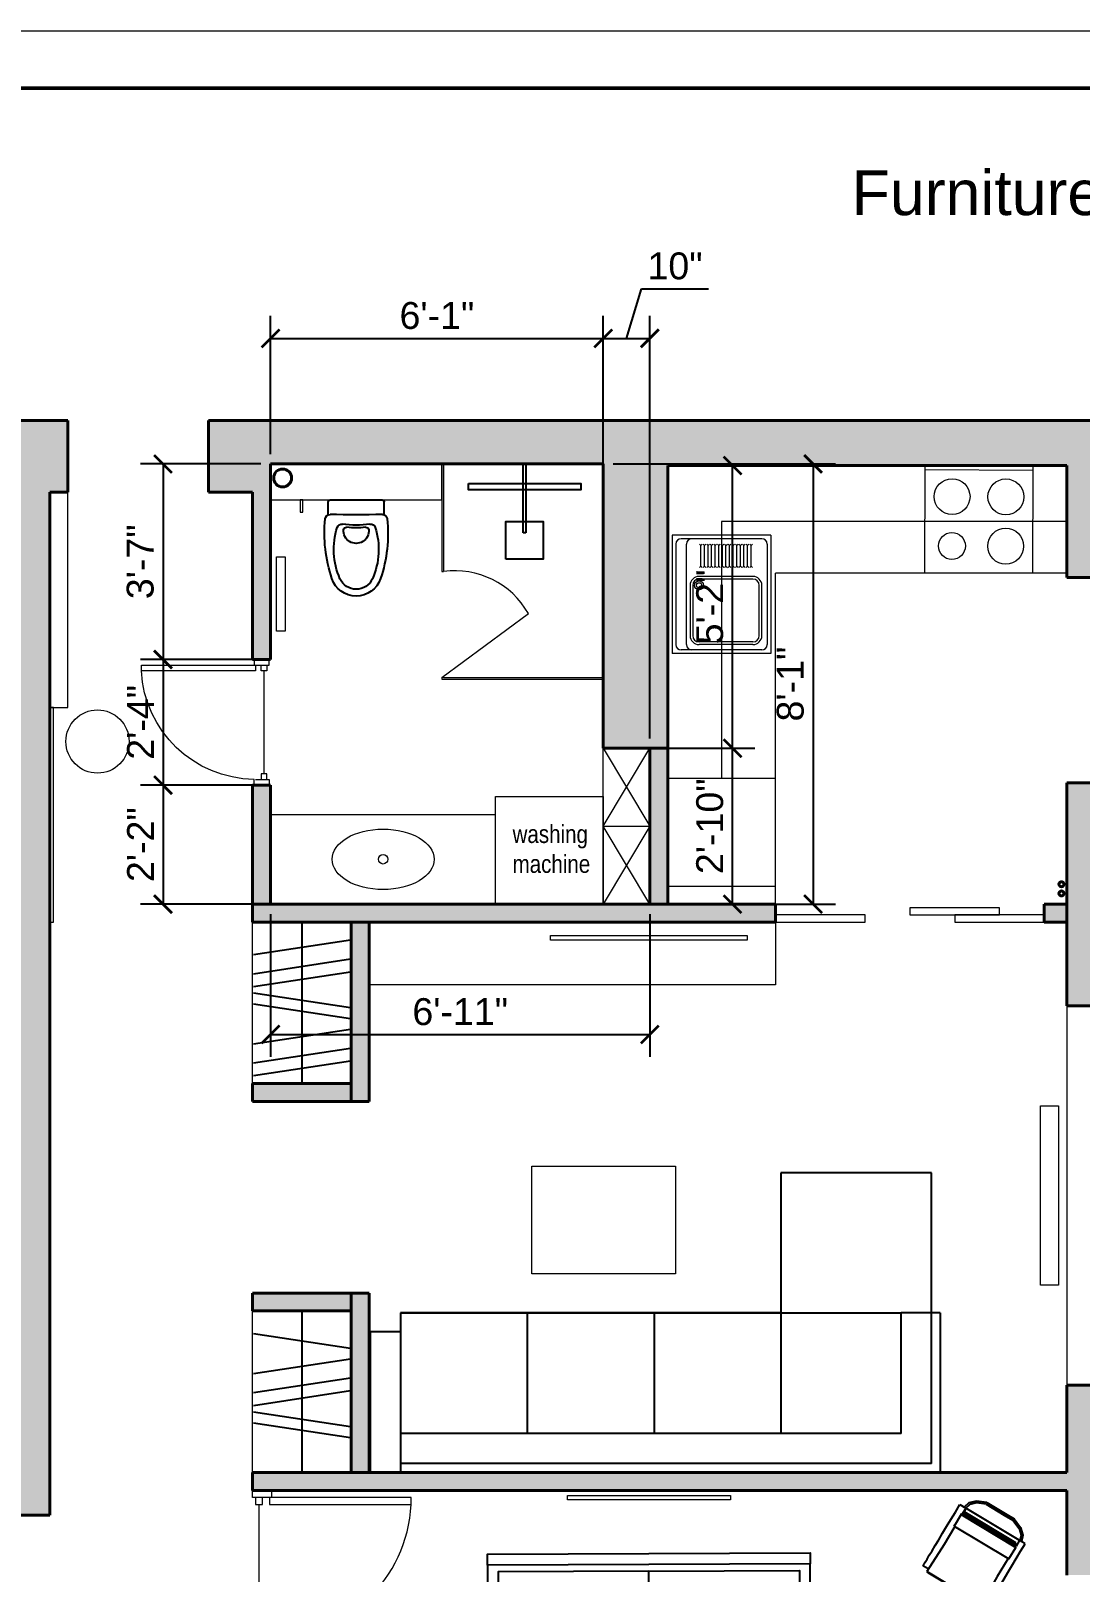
# Model space of a CAD drawing. Header units: millimetres. Extents: x -113694 to 67403, y -186630 to 63734.
# Drawn here: x -17599 to -11747, y -181784 to -173191 of the extents above; entities that cross this region are included whole.
import ezdxf

# ---------------------------------------------------------------- set-up
doc = ezdxf.new("R2010")
doc.units = ezdxf.units.MM
doc.header["$PDMODE"] = 3
doc.linetypes.add('ACAD_ISO03W100', pattern=[30, 12, -18])
for name, color, linetype, lineweight in [('0.5', 7, 'Continuous', 50), ('01 прерыпистая', 150, 'ACAD_ISO03W100', 20), ('DVERI', 11, 'Continuous', 13), ('LEST', 32, 'Continuous', 15), ('MEBLEA', 5, 'Continuous', 18), ('STEN', 7, 'Continuous', 40)]:
    doc.layers.add(name, color=color, linetype=linetype, lineweight=lineweight)
doc.layers.add('mebel', color=5, linetype='Continuous')
doc.layers.add('RAZMER', color=7, linetype='Continuous')
doc.styles.get("Standard").update_dxf_attribs({"font": 'arial.ttf'})
doc.dimstyles.new('Copy(2) of ISO-25', dxfattribs={"dimtxt": 150, "dimasz": 100, "dimexe": 125, "dimexo": 55, "dimgap": 50, "dimtad": 1, "dimdec": 0, "dimlfac": 0.03937, "dimlunit": 4, "dimtxsty": 'Standard', "dimblk": 'ARCHTICK', "dimcen": 200, "dimadec": 0, "dimazin": 0, "dimtfac": 1, "dimtdec": 0, "dimtmove": 1, "dimatfit": 3, "dimfxl": 1, "dimarcsym": 0})

# ---------------------------------------------------------------- blocks, each defined once
blk = doc.blocks.new('К')
at = {"layer": 'mebel'}
for p, q in [((2793.3, -707.9), (3093.3, -707.9)), ((2793.3, -1107.9), (2793.3, -707.9)), ((2793.3, -707.9), (3093.3, -707.9)), ((3093.3, -707.9), (3093.3, -1107.9)), ((3032.9, -1107.9), (1132.9, -1107.9)), ((1132.9, -1107.9), (1132.9, -2907.9)), ((3093.3, -1107.9), (2793.3, -1107.9)), ((3093.3, -1107.9), (2793.3, -1107.9)), ((3004.8, -1468.8), (2951.2, -1467.9)), ((2980.4, -1518.5), (3004.8, -1468.8)), ((2918.2, -1988.8), (2867.2, -1972.2)), ((2911.2, -1933.9), (2918.2, -1988.8)), ((2918.2, -2027.1), (2867.2, -2043.6)), ((2911.2, -2082), (2918.2, -2027.1)), ((3004.8, -2547.1), (2951.2, -2547.9)), ((2980.4, -2497.4), (3004.8, -2547.1)), ((2775.2, -2605.9), (2478, -2848.5)), ((2478, -2848.5), (2478, -2605.9)), ((2775.2, -2605.9), (2478, -2605.9)), ((1132.9, -2907.9), (3032.9, -2907.9)), ((2793.3, -2907.9), (3093.3, -2907.9)), ((2793.3, -3307.9), (2793.3, -2907.9)), ((2793.3, -2907.9), (3093.3, -2907.9)), ((3093.3, -2907.9), (3093.3, -3307.9)), ((3093.3, -3307.9), (2793.3, -3307.9))]:
    blk.add_line(p, q, dxfattribs=at)
for points in [[(1132.9, -2907.9), (1072.5, -2907.9), (1072.5, -1107.9), (1132.9, -1107.9)], [(3032.9, -2907.9), (3093.3, -2907.9), (3093.3, -1107.9), (3032.9, -1107.9)]]:
    blk.add_lwpolyline(points, close=True, dxfattribs=at)
for points in [[(2775.2, -1167.7), (2775.2, -2007.9), (1170.5, -2007.9), (1170.5, -1167.7), (2775.2, -1167.7)], [(2775.2, -2605.9), (2775.2, -2007.9), (1170.5, -2007.9), (1170.5, -2848.5), (2478, -2848.5)]]:
    blk.add_lwpolyline(points, dxfattribs=at)
for centre, start, end in [((2640.7, -2073.9), 62.87085, 78.61121), ((2307.8, -1624.2), 332.87085, 8.9344), ((2769.9, -1298.3), 270.44207, 278.21409), ((2769.9, -2717.5), 81.78591, 89.55793), ((2307.8, -2391.6), 351.0656, 27.12915), ((2640.7, -1942), 281.38879, 297.12915)]:
    blk.add_arc(centre, 680.9, start, end, dxfattribs=at)
blk = doc.blocks.new('*U298')
at = {"color": 132, "lineweight": 13}
for p, q in [((40.4, 53.3), (0, 53.3)), ((0, 53.3), (0, -53.3)), ((40.4, -43.6), (40.4, 53.3)), ((80.7, 16.9), (807, 16.9)), ((807, 37.1), (807, -3.2)), ((847.4, 37.1), (807, 37.1)), ((847.4, -3.2), (847.4, 37.1)), ((887.7, 53.3), (887.7, -53.3)), ((0, -53.3), (40.4, -53.3)), ((807, -3.2), (847.4, -3.2)), ((887.7, -53.3), (847.4, -53.3)), ((807, -850.6), (847.4, -850.6))]:
    blk.add_line(p, q, dxfattribs=at)
at = {"color": 132, "lineweight": 13, "extrusion": (0, 0, -1)}
for p, q in [((40.4, -3.2), (40.4, 37.1)), ((40.4, 37.1), (80.7, 37.1)), ((80.7, 37.1), (80.7, -3.2)), ((847.4, -53.3), (847.4, 53.3)), ((847.4, 53.3), (887.7, 53.3)), ((80.7, -3.2), (40.4, -3.2)), ((807, -43.6), (807, -850.6)), ((847.4, -43.6), (807, -43.6)), ((847.4, -850.6), (847.4, -43.6))]:
    blk.add_line(p, q, dxfattribs=at)
at = {"color": 132, "lineweight": 13}
blk.add_arc((849.3, -42.7), 809, 180.74978, 267.00362, dxfattribs=at)
blk = doc.blocks.new('m_62')
for p, q in [((-20.299363, 4.335547), (-24.12368, -12.513614)), ((-23.761814, 3.658938), (-21.992796, 4.925037)), ((-23.394215, 3.299642), (-21.807545, 4.445815)), ((-21.992796, 4.925037), (-20.127004, 5.137825)), ((-21.807545, 4.445815), (-20.244825, 4.618788)), ((-20.276588, 4.478812), (-20.308619, 4.337645)), ((-20.308619, 4.337645), (-20.286768, 4.332662)), ((-19.903665, 6.121826), (-20.276588, 4.478812)), ((-20.106518, 4.463124), (-18.4511, 4.086495)), ((-19.871604, 6.262994), (-19.903665, 6.121826)), ((-17.497611, 5.722857), (-19.871604, 6.262994)), ((-15.167945, 5.192828), (-17.497611, 5.722857)), ((-12.908619, 4.678774), (-15.167945, 5.192828)), ((-10.745632, 4.186654), (-12.908619, 4.678774)), ((-26.133573, -1.707077), (-25.478005, 1.160455)), ((-25.632298, -1.821136), (-25.007057, 0.954247)), ((-25.478005, 1.160455), (-23.761814, 3.658938)), ((-25.007057, 0.954247), (-23.394215, 3.299642)), ((-19.303566, 3.727436), (-22.972339, -12.436414)), ((-22.53794, -12.780619), (-18.763256, 3.849864)), ((-22.488576, -12.790489), (-18.709033, 3.861404)), ((-18.332082, 4.170895), (-22.277712, -13.212705)), ((-18.446558, 3.80168), (-22.226101, -12.850213)), ((-22.015237, -13.272428), (-18.069631, 4.111195)), ((-18.763256, 3.849864), (-19.303566, 3.727436)), ((-18.763256, 3.849864), (-18.714183, 3.838706)), ((-18.709033, 3.861404), (-18.446558, 3.80168)), ((-18.446558, 3.80168), (-18.417382, 3.795052)), ((-18.378001, -14.099979), (-14.432376, 3.283644)), ((-18.069631, 4.111195), (-18.332082, 4.170895)), ((-14.432376, 3.283644), (-18.069631, 4.111195)), ((-14.860838, 3.381109), (-14.804202, 3.368235)), ((-14.493459, 3.014588), (-8.815014, 1.722646)), ((-8.720141, 3.725815), (-10.745632, 4.186654)), ((-8.815014, 1.722646), (0, 0)), ((-6.869214, 3.304696), (-8.720141, 3.725815)), ((-5.212718, 2.927804), (-6.869214, 3.304696)), ((-5.212718, 2.927804), (-0.590282, 1.876116)), ((0, 0), (-3.94563, -17.383623)), ((-0.478708, 1.702285), (-0.822609, 0.187159)), ((-0.590282, 1.876116), (-0.478708, 1.702285)), ((0.022948, -0.005221), (0, 0)), ((-27.44075, -7.490015), (-26.133573, -1.707077)), ((-26.924434, -7.513949), (-25.632298, -1.821136)), ((-3.922683, -17.388844), (0.022948, -0.005221)), ((-0.059813, -0.38166), (-3.839355, -17.033577)), ((-3.816384, -17.038798), (-0.036841, -0.386882)), ((-0.036841, -0.386882), (-0.062352, -0.381064)), ((-0.062352, -0.381064), (-0.059813, -0.38166)), ((-0.059813, -0.38166), (-0.036841, -0.386882)), ((-27.44075, -7.490015), (-26.906567, -10.384226)), ((-26.926857, -7.500863), (-26.427173, -10.199451)), ((-26.906567, -10.384226), (-25.77998, -12.193441)), ((-26.427173, -10.199451), (-25.421047, -11.826253)), ((-25.77998, -12.193441), (-24.261331, -13.088727)), ((-25.421047, -11.826253), (-24.144363, -12.573433)), ((-24.571365, -14.454651), (-24.134349, -12.529325)), ((-24.134349, -12.529325), (-22.221386, -12.964559)), ((-24.12368, -12.513614), (-22.31909, -12.924194)), ((-22.31909, -12.924194), (-23.991429, -12.543702)), ((-23.991429, -12.543702), (-23.298096, -12.70144)), ((-22.972339, -12.436414), (-22.53794, -12.780619)), ((-22.53794, -12.780619), (-22.197365, -12.858128)), ((-22.488576, -12.790489), (-22.226101, -12.850213)), ((-22.197365, -12.856865), (-22.488576, -12.790489)), ((-22.226101, -12.850213), (-22.197365, -12.856865)), ((-22.197365, -14.994788), (-24.571365, -14.454651)), ((-22.277712, -13.212705), (-18.378001, -14.099979)), ((-19.8677, -15.524816), (-22.197365, -14.994788)), ((-17.60835, -16.038871), (-19.8677, -15.524816)), ((-18.378001, -14.099979), (-18.788427, -14.006591)), ((-18.321681, -13.851809), (-12.642336, -15.143967)), ((-15.445387, -16.530991), (-17.60835, -16.038871)), ((-13.419896, -16.99183), (-15.445387, -16.530991)), ((-11.568945, -17.412949), (-13.419896, -16.99183)), ((-12.642336, -15.143967), (-3.922683, -17.388844)), ((-3.841918, -17.032981), (-3.816384, -17.038798)), ((-9.912449, -17.789841), (-11.568945, -17.412949)), ((-8.470291, -18.117976), (-9.912449, -17.789841)), ((-7.270682, -18.390894), (-8.470291, -18.117976)), ((-6.334716, -18.603849), (-7.270682, -18.390894)), ((-5.671483, -18.754721), (-6.334716, -18.603849)), ((-5.290013, -18.841529), (-5.671483, -18.754721)), ((-5.114382, -18.733025), (-5.290013, -18.841529)), ((-4.765749, -17.197013), (-5.114382, -18.733025))]:
    blk.add_line(p, q)
blk = doc.blocks.new('WC_PLAN')
for p, q in [((0, 144.6), (0, -144.6)), ((83.3, 156.2), (11.7, 156.2)), ((83.3, -156.2), (11.7, -156.2))]:
    blk.add_line(p, q)
for centre, radius, start, end in [((108.2, 146.5), 26.7, 95.72756, 181.45303), ((185.1, -620.5), 797.6, 71.42741, 95.72756), ((11.7, 144.6), 11.7, 90, 180), ((-5667.7, 0), 5751, 358.54697, 1.45303), ((162.2, 80.6), 26.7, 107.68995, 188.45758), ((276.3, -277.1), 402.2, 66.06197, 107.68995), ((393.6, 0), 143, 288.57259, 71.42741), ((399.3, 0), 99, 293.93803, 66.06197), ((-379.8, 0), 521.2, 351.54242, 8.45758), ((168.4, 54.6), 15.6, 94.2036, 187.25196), ((-260.7, 0), 417, 352.74804, 7.25196), ((172.4, 0), 70.4, 265.7964, 94.2036), ((162.2, -80.6), 26.7, 171.54242, 252.31005), ((168.4, -54.6), 15.6, 172.74804, 265.7964), ((11.7, -144.6), 11.7, 180, 270), ((108.2, -146.5), 26.7, 178.54697, 264.27244), ((185.1, 620.5), 797.6, 264.27244, 288.57259), ((276.3, 277.1), 402.2, 252.31005, 293.93803)]:
    blk.add_arc(centre, radius, start, end)
blk = doc.blocks.new('COOKER')
at = {"linetype": 'Continuous'}
h = blk.add_hatch(dxfattribs=at)
h.set_pattern_fill('EMPTY_FILL', color=0, scale=1000000000.0, style=0)
h.set_pattern_definition([(0, (1000000000, 1000000000), (0, 1000000000), [0.01, -1000000000])])
h.paths.add_polyline_path([(-300, 0), (-300, -600), (300, -600), (300, 0)], flags=0)
at = {"layer": 'MEBLEA', "color": 0, "linetype": 'ByBlock'}
for p, q in [((-300, 0), (300, 0)), ((-300, -600), (-300, 0)), ((300, 0), (300, -600)), ((-300, -25), (300, -25)), ((300, -600), (-300, -600))]:
    blk.add_line(p, q, dxfattribs=at)
for centre, radius in [((-150, -175), 100), ((150, -175), 100), ((-150, -450), 75), ((150, -450), 100)]:
    blk.add_circle(centre, radius, dxfattribs=at)
blk = doc.blocks.new('*U301')
at = {"color": 132, "lineweight": 13}
for p, q in [((32.5, 43), (0, 43)), ((0, 43), (0, -43)), ((32.5, -35.1), (32.5, 43)), ((65.1, 13.7), (650.8, 13.7)), ((650.8, 29.9), (650.8, -2.6)), ((683.4, 29.9), (650.8, 29.9)), ((683.4, -2.6), (683.4, 29.9)), ((715.9, 43), (715.9, -43)), ((0, -43), (32.5, -43)), ((650.8, -2.6), (683.4, -2.6)), ((715.9, -43), (683.4, -43)), ((650.8, -686), (683.4, -686))]:
    blk.add_line(p, q, dxfattribs=at)
at = {"color": 132, "lineweight": 13, "extrusion": (0, 0, -1)}
for p, q in [((32.5, -2.6), (32.5, 29.9)), ((32.5, 29.9), (65.1, 29.9)), ((65.1, 29.9), (65.1, -2.6)), ((683.4, -43), (683.4, 43)), ((683.4, 43), (715.9, 43)), ((65.1, -2.6), (32.5, -2.6)), ((650.8, -35.1), (650.8, -686)), ((683.4, -35.1), (650.8, -35.1)), ((683.4, -686), (683.4, -35.1))]:
    blk.add_line(p, q, dxfattribs=at)
at = {"color": 132, "lineweight": 13}
blk.add_arc((684.9, -34.4), 652.4, 180.74978, 267.00362, dxfattribs=at)
blk = doc.blocks.new('_ArchTick')
at = {"color": 0, "linetype": 'ByBlock', "const_width": 0.15}
blk.add_lwpolyline([(-0.5, -0.5), (0.5, 0.5)], dxfattribs=at)
blk = doc.blocks.new('*D336')
at = {"layer": 'Defpoints', "color": 0, "ltscale": 3, "transparency": 16777216}
for p in [(-14406.5, -174905.7), (-16261.5, -175605.8), (-14406.5, -175605.8)]:
    blk.add_point(p, dxfattribs=at)
at = {"layer": 'RAZMER', "color": 0, "lineweight": -2, "ltscale": 3, "transparency": 16777216}
for p, q in [((-16261.5, -175550.8), (-16261.5, -174780.7)), ((-14406.5, -175550.8), (-14406.5, -174780.7)), ((-16261.5, -174905.7), (-14406.5, -174905.7))]:
    blk.add_line(p, q, dxfattribs=at)
at = {"layer": 'RAZMER', "color": 0, "lineweight": -2, "ltscale": 3, "transparency": 16777216, "xscale": 100, "yscale": 100, "zscale": 100, "rotation": 180}
blk.add_blockref('_ArchTick', (-16261.5, -174905.7), dxfattribs=at)
at = {"layer": 'RAZMER', "color": 0, "lineweight": -2, "ltscale": 3, "transparency": 16777216, "xscale": 100, "yscale": 100, "zscale": 100}
blk.add_blockref('_ArchTick', (-14406.5, -174905.7), dxfattribs=at)
at = {"layer": 'RAZMER', "color": 0, "ltscale": 3, "transparency": 16777216, "insert": (-15334, -174779.1), "char_height": 150, "attachment_point": 5}
blk.add_mtext('6\'-1"', dxfattribs=at)
blk = doc.blocks.new('*D337')
at = {"layer": 'Defpoints', "color": 0, "ltscale": 3, "transparency": 16777216}
for p in [(-16261.5, -175605.8), (-16861.5, -176696.1), (-16261.5, -176696.1)]:
    blk.add_point(p, dxfattribs=at)
at = {"layer": 'RAZMER', "color": 0, "lineweight": -2, "ltscale": 3, "transparency": 16777216}
for p, q in [((-16316.5, -175605.8), (-16986.5, -175605.8)), ((-16861.5, -175605.8), (-16861.5, -176696.1)), ((-16316.5, -176696.1), (-16986.5, -176696.1))]:
    blk.add_line(p, q, dxfattribs=at)
at = {"layer": 'RAZMER', "color": 0, "lineweight": -2, "ltscale": 3, "transparency": 16777216, "xscale": 100, "yscale": 100, "zscale": 100}
for p, rotation in [((-16861.5, -175605.8), 90), ((-16861.5, -176696.1), 270)]:
    blk.add_blockref('_ArchTick', p, dxfattribs=dict(at, rotation=rotation))
at = {"layer": 'RAZMER', "color": 0, "ltscale": 3, "transparency": 16777216, "insert": (-16988.1, -176151), "char_height": 150, "attachment_point": 5, "rotation": 90}
blk.add_mtext('3\'-7"', dxfattribs=at)
blk = doc.blocks.new('*D338')
at = {"layer": 'Defpoints', "color": 0, "ltscale": 3, "transparency": 16777216}
for p in [(-16261.5, -176696.1), (-16861.5, -177396.1), (-16261.5, -177396.1)]:
    blk.add_point(p, dxfattribs=at)
at = {"layer": 'RAZMER', "color": 0, "lineweight": -2, "ltscale": 3, "transparency": 16777216}
for p, q in [((-16316.5, -176696.1), (-16986.5, -176696.1)), ((-16861.5, -176696.1), (-16861.5, -177396.1)), ((-16316.5, -177396.1), (-16986.5, -177396.1))]:
    blk.add_line(p, q, dxfattribs=at)
at = {"layer": 'RAZMER', "color": 0, "lineweight": -2, "ltscale": 3, "transparency": 16777216, "xscale": 100, "yscale": 100, "zscale": 100}
for p, rotation in [((-16861.5, -176696.1), 90), ((-16861.5, -177396.1), 270)]:
    blk.add_blockref('_ArchTick', p, dxfattribs=dict(at, rotation=rotation))
at = {"layer": 'RAZMER', "color": 0, "ltscale": 3, "transparency": 16777216, "insert": (-16986.8, -177046.1), "char_height": 150, "attachment_point": 5, "rotation": 90}
blk.add_mtext('2\'-4"', dxfattribs=at)
blk = doc.blocks.new('*D339')
at = {"layer": 'Defpoints', "color": 0, "ltscale": 3, "transparency": 16777216}
for p in [(-16261.5, -177396.1), (-16861.5, -178059.8), (-16261.5, -178059.8)]:
    blk.add_point(p, dxfattribs=at)
at = {"layer": 'RAZMER', "color": 0, "lineweight": -2, "ltscale": 3, "transparency": 16777216}
for p, q in [((-16316.5, -177396.1), (-16986.5, -177396.1)), ((-16861.5, -177396.1), (-16861.5, -178059.8)), ((-16316.5, -178059.8), (-16986.5, -178059.8))]:
    blk.add_line(p, q, dxfattribs=at)
at = {"layer": 'RAZMER', "color": 0, "lineweight": -2, "ltscale": 3, "transparency": 16777216, "xscale": 100, "yscale": 100, "zscale": 100}
for p, rotation in [((-16861.5, -177396.1), 90), ((-16861.5, -178059.8), 270)]:
    blk.add_blockref('_ArchTick', p, dxfattribs=dict(at, rotation=rotation))
at = {"layer": 'RAZMER', "color": 0, "ltscale": 3, "transparency": 16777216, "insert": (-16986.8, -177728), "char_height": 150, "attachment_point": 5, "rotation": 90}
blk.add_mtext('2\'-2"', dxfattribs=at)
blk = doc.blocks.new('*D340')
at = {"layer": 'Defpoints', "color": 0, "ltscale": 3, "transparency": 16777216}
for p in [(-16261.5, -178059.8), (-14146.5, -178059.8), (-14146.5, -178786.4)]:
    blk.add_point(p, dxfattribs=at)
at = {"layer": 'RAZMER', "color": 0, "lineweight": -2, "ltscale": 3, "transparency": 16777216}
for p, q in [((-16261.5, -178114.8), (-16261.5, -178911.4)), ((-14146.5, -178114.8), (-14146.5, -178911.4)), ((-16261.5, -178786.4), (-14146.5, -178786.4))]:
    blk.add_line(p, q, dxfattribs=at)
at = {"layer": 'RAZMER', "color": 0, "lineweight": -2, "ltscale": 3, "transparency": 16777216, "xscale": 100, "yscale": 100, "zscale": 100, "rotation": 180}
blk.add_blockref('_ArchTick', (-16261.5, -178786.4), dxfattribs=at)
at = {"layer": 'RAZMER', "color": 0, "lineweight": -2, "ltscale": 3, "transparency": 16777216, "xscale": 100, "yscale": 100, "zscale": 100}
blk.add_blockref('_ArchTick', (-14146.5, -178786.4), dxfattribs=at)
at = {"layer": 'RAZMER', "color": 0, "ltscale": 3, "transparency": 16777216, "insert": (-15204, -178659.9), "char_height": 150, "attachment_point": 5}
blk.add_mtext('6\'-11"', dxfattribs=at)
blk = doc.blocks.new('*D341')
at = {"layer": 'Defpoints', "color": 0, "ltscale": 3, "transparency": 16777216}
for p in [(-14146.5, -177190.8), (-13685.3, -177190.8), (-14146.5, -178059.8)]:
    blk.add_point(p, dxfattribs=at)
at = {"layer": 'RAZMER', "color": 0, "lineweight": -2, "ltscale": 3, "transparency": 16777216}
for p, q in [((-14091.5, -177190.8), (-13560.3, -177190.8)), ((-13685.3, -178059.8), (-13685.3, -177190.8)), ((-14091.5, -178059.8), (-13560.3, -178059.8))]:
    blk.add_line(p, q, dxfattribs=at)
at = {"layer": 'RAZMER', "color": 0, "lineweight": -2, "ltscale": 3, "transparency": 16777216, "xscale": 100, "yscale": 100, "zscale": 100}
for p, rotation in [((-13685.3, -177190.8), 90), ((-13685.3, -178059.8), 270)]:
    blk.add_blockref('_ArchTick', p, dxfattribs=dict(at, rotation=rotation))
at = {"layer": 'RAZMER', "color": 0, "ltscale": 3, "transparency": 16777216, "insert": (-13811.9, -177625.3), "char_height": 150, "attachment_point": 5, "rotation": 90}
blk.add_mtext('2\'-10"', dxfattribs=at)
blk = doc.blocks.new('*D342')
at = {"layer": 'Defpoints', "color": 0, "ltscale": 3, "transparency": 16777216}
for p in [(-14046.5, -175614.8), (-13685.3, -175614.8), (-14046.5, -177190.8)]:
    blk.add_point(p, dxfattribs=at)
at = {"layer": 'RAZMER', "color": 0, "lineweight": -2, "ltscale": 3, "transparency": 16777216}
for p, q in [((-13991.5, -175614.8), (-13560.3, -175614.8)), ((-13685.3, -177190.8), (-13685.3, -175614.8)), ((-13991.5, -177190.8), (-13560.3, -177190.8))]:
    blk.add_line(p, q, dxfattribs=at)
at = {"layer": 'RAZMER', "color": 0, "lineweight": -2, "ltscale": 3, "transparency": 16777216, "xscale": 100, "yscale": 100, "zscale": 100}
for p, rotation in [((-13685.3, -175614.8), 90), ((-13685.3, -177190.8), 270)]:
    blk.add_blockref('_ArchTick', p, dxfattribs=dict(at, rotation=rotation))
at = {"layer": 'RAZMER', "color": 0, "ltscale": 3, "transparency": 16777216, "insert": (-13811.9, -176402.8), "char_height": 150, "attachment_point": 5, "rotation": 90}
blk.add_mtext('5\'-2"', dxfattribs=at)
blk = doc.blocks.new('*D343')
at = {"layer": 'Defpoints', "color": 0, "ltscale": 3, "transparency": 16777216}
for p in [(-14146.5, -174905.7), (-14406.5, -177190.8), (-14146.5, -177190.8)]:
    blk.add_point(p, dxfattribs=at)
at = {"layer": 'RAZMER', "color": 0, "lineweight": -2, "ltscale": 3, "transparency": 16777216}
for p, q in [((-14276.5, -174905.7), (-14193.6, -174629.1)), ((-14193.6, -174629.1), (-13818.7, -174629.1)), ((-14406.5, -177135.8), (-14406.5, -174780.7)), ((-14146.5, -177135.8), (-14146.5, -174780.7)), ((-14406.5, -174905.7), (-14146.5, -174905.7))]:
    blk.add_line(p, q, dxfattribs=at)
at = {"layer": 'RAZMER', "color": 0, "lineweight": -2, "ltscale": 3, "transparency": 16777216, "xscale": 100, "yscale": 100, "zscale": 100, "rotation": 180}
blk.add_blockref('_ArchTick', (-14406.5, -174905.7), dxfattribs=at)
at = {"layer": 'RAZMER', "color": 0, "lineweight": -2, "ltscale": 3, "transparency": 16777216, "xscale": 100, "yscale": 100, "zscale": 100}
blk.add_blockref('_ArchTick', (-14146.5, -174905.7), dxfattribs=at)
at = {"layer": 'RAZMER', "color": 0, "ltscale": 3, "transparency": 16777216, "insert": (-14006.1, -174502.5), "char_height": 150, "attachment_point": 5}
blk.add_mtext('10"', dxfattribs=at)
blk = doc.blocks.new('*D344')
at = {"layer": 'Defpoints', "color": 0, "ltscale": 3, "transparency": 16777216}
for p in [(-14406.5, -175605.8), (-14406.5, -178059.8), (-13236.2, -178059.8)]:
    blk.add_point(p, dxfattribs=at)
at = {"layer": 'RAZMER', "color": 0, "lineweight": -2, "ltscale": 3, "transparency": 16777216}
for p, q in [((-14351.5, -175605.8), (-13111.2, -175605.8)), ((-13236.2, -175605.8), (-13236.2, -178059.8)), ((-14351.5, -178059.8), (-13111.2, -178059.8))]:
    blk.add_line(p, q, dxfattribs=at)
at = {"layer": 'RAZMER', "color": 0, "lineweight": -2, "ltscale": 3, "transparency": 16777216, "xscale": 100, "yscale": 100, "zscale": 100}
for p, rotation in [((-13236.2, -175605.8), 90), ((-13236.2, -178059.8), 270)]:
    blk.add_blockref('_ArchTick', p, dxfattribs=dict(at, rotation=rotation))
at = {"layer": 'RAZMER', "color": 0, "ltscale": 3, "transparency": 16777216, "insert": (-13362.8, -176832.8), "char_height": 150, "attachment_point": 5, "rotation": 90}
blk.add_mtext('8\'-1"', dxfattribs=at)

msp = doc.modelspace()

# ---------------------------------------------------------------- hatches: boundary and pattern name
at = {"layer": 'MEBLEA'}
h = msp.add_hatch(color=256, dxfattribs=at)
h.set_gradient(color1=(147, 149, 152), color2=(147, 149, 152), tint=1)
h.paths.add_polyline_path([(-11521.5, -183118.8), (-11821.5, -183118.8), (-11821.5, -183700.8), (-14143, -183700.8), (-15043, -183704.7), (-15444, -183706.4), (-15444, -183706), (-15456.6, -183700.8), (-16464.5, -183700.8), (-16892.5, -183700.8), (-17492.5, -183700.8), (-17492.5, -182195.8), (-17792.5, -182195.8), (-17792.5, -183695.8), (-18277.5, -183695.8), (-23273.5, -183695.8), (-23273.5, -183322.5), (-23273.5, -183240.8), (-23573.5, -183240.8), (-23573.5, -183995.8), (-11521.5, -183995.8)])
h.paths.add_polyline_path([(-17492.5, -175762.8), (-17392.5, -175762.8), (-17392.5, -175362.8), (-17792.5, -175362.8), (-17792.5, -181165.8), (-20965.5, -181165.8), (-20965.5, -181465.8), (-19284.1, -181465.8), (-17492.5, -181465.8)])
h.paths.add_polyline_path([(-20965.5, -181165.8), (-23573.5, -181165.8), (-23573.5, -181920.8), (-23273.5, -181920.8), (-23273.5, -181465.8), (-20965.5, -181465.8)])
h.paths.add_polyline_path([(-11521.5, -175362.8), (-16607.5, -175362.8), (-16607.5, -175762.8), (-16361.5, -175762.8), (-16361.5, -176696.1), (-16261.5, -176696.1), (-16261.5, -175605.8), (-14406.5, -175605.8), (-14406.5, -177190.8), (-14046.5, -177190.8), (-14046.5, -175614.8), (-12610.2, -175614.8), (-12610.2, -175612.3), (-12011.4, -175614.8), (-11821.5, -175614.8), (-11821.5, -176238.8), (-11521.5, -176238.8)])
h.paths.add_polyline_path([(-16261.5, -177609.8), (-16261.5, -177396.1), (-16345.5, -177396.1), (-16361.5, -177396.1), (-16361.5, -178059.8), (-16261.5, -178059.8)])
h.paths.add_polyline_path([(-13446.5, -178059.8), (-16361.5, -178059.8), (-16361.5, -178159.8), (-15811.5, -178159.8), (-13446.5, -178159.8), (-13446.5, -178119.8)])
h.paths.add_polyline_path([(-15711.5, -178159.8), (-15811.5, -178159.8), (-15811.5, -179059.8), (-15811.5, -179159.8), (-15711.5, -179159.8)])
h.paths.add_polyline_path([(-14046.5, -177190.8), (-14146.5, -177190.8), (-14146.5, -178059.8), (-14046.5, -178059.8)])
h.paths.add_polyline_path([(-15811.5, -179059.8), (-16361.5, -179059.8), (-16361.5, -179159.8), (-15811.5, -179159.8)])
h.paths.add_polyline_path([(-15811.5, -180227.8), (-16361.5, -180227.8), (-16361.5, -180327.8), (-15811.5, -180327.8)])
h.paths.add_polyline_path([(-15711.5, -180227.8), (-15811.5, -180227.8), (-15811.5, -180327.8), (-15811.5, -181227.8), (-15711.5, -181227.8)])
h.paths.add_polyline_path([(-11521.5, -180740.8), (-11821.5, -180740.8), (-11821.5, -181227.8), (-16361.5, -181227.8), (-16361.5, -181327.8), (-11821.5, -181327.8), (-11821.5, -181799.8), (-11521.5, -181799.8)])
h.paths.add_polyline_path([(-11821.5, -178059.8), (-11946.5, -178059.8), (-11946.5, -178159.8), (-11821.5, -178159.8)])
h.paths.add_polyline_path([(-11521.5, -177383.8), (-11821.5, -177383.8), (-11821.5, -178159.8), (-11821.5, -178626.8), (-11521.5, -178626.8)])
h.paths.add_polyline_path([(-10338.5, -178294.8), (-11521.5, -178294.8), (-11521.5, -178526.8), (-10338.5, -178526.8)])
h.paths.add_polyline_path([(-8607.5, -175649.8), (-11521.5, -175649.8), (-11521.5, -175849.8), (-8807.5, -175849.8), (-8807.5, -176319.8), (-8607.5, -176319.8)])
h.paths.add_polyline_path([(-8607.5, -178026.8), (-8807.5, -178026.8), (-8807.5, -178294.8), (-9532.5, -178294.8), (-9532.5, -178546.9), (-8807.5, -178546.9), (-8807.5, -178865.9), (-8607.5, -178865.9)])
h.paths.add_polyline_path([(-8607.5, -180617.9), (-8807.5, -180617.9), (-8807.5, -181417.9), (-8607.5, -181417.9)])
h.paths.add_polyline_path([(-8607.5, -183210.9), (-8807.5, -183210.9), (-8807.5, -183602.9), (-11521.5, -183602.9), (-11521.5, -183802.9), (-8607.5, -183802.9)])
h.paths.add_polyline_path([(-11224.5, -181430.8), (-11521.5, -181430.8), (-11521.5, -181722.8), (-11224.5, -181722.8)])
h.paths.add_polyline_path([(-16261.5, -182195.8), (-17492.5, -182195.8), (-17492.5, -182295.8), (-17331.4, -182295.8), (-16261.5, -182295.8)])

# ---------------------------------------------------------------- linework, layer by layer
at = {"layer": '0.5', "linetype": 'ByBlock', "lineweight": 50}
msp.add_lwpolyline([(-24776.7, -173511.1), (-7370.7, -173511.1), (-7370.7, -186309.6), (-24776.7, -186309.6), (-24776.7, -173511.1)], dxfattribs=at)
at = {"layer": '01 прерыпистая', "color": 7, "linetype": 'ByBlock', "ltscale": 5, "true_color": 0xffffff}
msp.add_lwpolyline([(-26056.6, -173191.1), (-7050.8, -173191.1), (-7050.8, -186629.6), (-26056.6, -186629.6), (-26056.6, -173191.1)], dxfattribs=at)
at = {"layer": 'LEST'}
msp.add_line((-11821.5, -178626.8), (-11821.5, -180740.8), dxfattribs=at)
at = {"layer": 'mebel'}
for p, q in [((-14852.8, -175990.4), (-14852.8, -175605.8)), ((-14837.8, -175605.8), (-14837.8, -175990.4)), ((-14837.8, -175990.4), (-14852.8, -175990.4)), ((-16086.5, -178159.8), (-16086.5, -179059.8)), ((-16356.5, -178341.3), (-15816.5, -178259.3)), ((-16356.5, -178447.3), (-15816.5, -178365.3)), ((-16356.5, -178518.7), (-15816.5, -178436.7)), ((-16356.5, -178554.7), (-15816.5, -178636.7)), ((-16356.5, -178615.6), (-15816.5, -178697.6)), ((-16356.5, -178838.1), (-15816.5, -178756.1)), ((-16356.5, -178944.1), (-15816.5, -178862.1)), ((-16356.5, -179015.5), (-15816.5, -178933.5)), ((-12576.6, -180337.8), (-12576.6, -179558)), ((-16086.5, -180327.8), (-16086.5, -181227.8)), ((-15536.6, -180337.8), (-12744.5, -180337.8)), ((-13416.6, -180337.8), (-15536.6, -180337.8)), ((-14830, -180337.8), (-14830, -181009.9)), ((-14123.3, -180337.8), (-14123.3, -181009.9)), ((-16356.5, -180454), (-15816.5, -180535.9)), ((-16356.5, -180676.5), (-15816.5, -180594.5)), ((-16356.5, -180782.4), (-15816.5, -180700.4)), ((-16356.5, -180853.9), (-15816.5, -180771.9)), ((-16356.5, -180889.8), (-15816.5, -180971.8)), ((-16356.5, -180950.7), (-15816.5, -181032.7))]:
    msp.add_line(p, q, dxfattribs=at)
for points in [[(-15158.6, -175714.2), (-14532, -175714.2), (-14532, -175750.5), (-15158.6, -175750.5)], [(-14949.8, -176135.7), (-14949.8, -175926.6), (-14740.7, -175926.6), (-14740.7, -176135.7)]]:
    msp.add_lwpolyline(points, close=True, dxfattribs=at)
at = {"layer": 'mebel', "linetype": 'Continuous', "lineweight": 13}
msp.add_lwpolyline([(-16097.4, -175805.8), (-16097.4, -175874.5), (-16081.3, -175874.5), (-16081.3, -175805.8)], close=True, dxfattribs=at)
at = {"layer": 'mebel'}
for points in [[(-12576.6, -179558), (-13416.6, -179558)], [(-13416.6, -179558), (-13416.6, -181009.9)], [(-15536.6, -180337.8), (-15536.6, -181227.8)], [(-12744.5, -181009.9), (-12744.5, -180337.8)], [(-12526.6, -180337.8), (-12744.5, -180337.8)], [(-12576.6, -181177.8), (-12576.6, -180337.8)], [(-12526.6, -180337.8), (-12526.6, -181227.8)], [(-15536.6, -180444.8), (-15706.6, -180444.8)], [(-15706.6, -180444.8), (-15706.6, -181227.8)], [(-12744.5, -181009.9), (-15536.6, -181009.9)], [(-12576.6, -181177.8), (-15536.6, -181177.8)], [(-12526.6, -181227.8), (-15706.6, -181227.8)]]:
    msp.add_lwpolyline(points, dxfattribs=at)
at = {"layer": 'MEBLEA'}
for p, q in [((-15306.5, -175605.8), (-15306.5, -176205.8)), ((-15306.5, -175805.8), (-15306.5, -175605.8)), ((-15296.5, -175605.8), (-15296.5, -176205.8)), ((-15284, -175605.8), (-14406.5, -175605.8)), ((-14852.8, -175605.8), (-14837.8, -175605.8)), ((-16261.5, -175805.8), (-15306.5, -175805.8)), ((-11821.5, -175926.8), (-13746.5, -175926.8)), ((-13746.5, -175926.8), (-13746.5, -177359.8)), ((-14021.8, -176002.3), (-14021.8, -176662.7)), ((-13471.8, -176002.3), (-14021.8, -176002.3)), ((-14001.8, -176052.3), (-14001.8, -176612.7)), ((-13521.8, -176022.3), (-13971.8, -176022.3)), ((-13941.8, -176612.7), (-13941.8, -176052.3)), ((-13869.3, -176052.3), (-13861.8, -176059.8)), ((-13861.8, -176059.8), (-13854.3, -176052.3)), ((-13861.8, -176175.2), (-13861.8, -176059.8)), ((-13849.3, -176052.3), (-13841.8, -176059.8)), ((-13841.8, -176059.8), (-13834.3, -176052.3)), ((-13841.8, -176175.2), (-13841.8, -176059.8)), ((-13829.3, -176052.3), (-13821.8, -176059.8)), ((-13821.8, -176059.8), (-13814.3, -176052.3)), ((-13821.8, -176175.2), (-13821.8, -176059.8)), ((-13809.3, -176052.3), (-13801.8, -176059.8)), ((-13801.8, -176059.8), (-13794.3, -176052.3)), ((-13801.8, -176175.2), (-13801.8, -176059.8)), ((-13789.3, -176052.3), (-13781.8, -176059.8)), ((-13781.8, -176059.8), (-13774.3, -176052.3)), ((-13781.8, -176175.2), (-13781.8, -176059.8)), ((-13769.3, -176052.3), (-13761.8, -176059.8)), ((-13761.8, -176059.8), (-13754.3, -176052.3)), ((-13761.8, -176175.2), (-13761.8, -176059.8)), ((-13749.3, -176052.3), (-13741.8, -176059.8)), ((-13741.8, -176059.8), (-13734.3, -176052.3)), ((-13741.8, -176175.2), (-13741.8, -176059.8)), ((-13729.3, -176052.3), (-13721.8, -176059.8)), ((-13721.8, -176059.8), (-13714.3, -176052.3)), ((-13721.8, -176175.2), (-13721.8, -176059.8)), ((-13709.3, -176052.3), (-13701.8, -176059.8)), ((-13701.8, -176059.8), (-13694.3, -176052.3)), ((-13701.8, -176175.2), (-13701.8, -176059.8)), ((-13689.3, -176052.3), (-13681.8, -176059.8)), ((-13681.8, -176059.8), (-13674.3, -176052.3)), ((-13681.8, -176175.2), (-13681.8, -176059.8)), ((-13669.3, -176052.3), (-13661.8, -176059.8)), ((-13661.8, -176059.8), (-13654.3, -176052.3)), ((-13661.8, -176175.2), (-13661.8, -176059.8)), ((-13649.3, -176052.3), (-13641.8, -176059.8)), ((-13641.8, -176059.8), (-13634.3, -176052.3)), ((-13641.8, -176175.2), (-13641.8, -176059.8)), ((-13629.3, -176052.3), (-13621.8, -176059.8)), ((-13621.8, -176059.8), (-13614.3, -176052.3)), ((-13621.8, -176175.2), (-13621.8, -176059.8)), ((-13609.3, -176052.3), (-13601.8, -176059.8)), ((-13601.8, -176059.8), (-13594.3, -176052.3)), ((-13601.8, -176175.2), (-13601.8, -176059.8)), ((-13589.3, -176052.3), (-13581.8, -176059.8)), ((-13581.8, -176059.8), (-13574.3, -176052.3)), ((-13581.8, -176175.2), (-13581.8, -176059.8)), ((-13491.8, -176052.3), (-13491.8, -176612.7)), ((-13471.8, -176002.3), (-13471.8, -176662.7)), ((-15306.5, -176205.8), (-15296.5, -176205.8)), ((-13571.8, -176232.7), (-13871.8, -176232.7)), ((-13861.8, -176175.2), (-13869.3, -176182.7)), ((-13861.8, -176175.2), (-13854.3, -176182.7)), ((-13841.8, -176175.2), (-13849.3, -176182.7)), ((-13841.8, -176175.2), (-13834.3, -176182.7)), ((-13821.8, -176175.2), (-13829.3, -176182.7)), ((-13821.8, -176175.2), (-13814.3, -176182.7)), ((-13801.8, -176175.2), (-13809.3, -176182.7)), ((-13801.8, -176175.2), (-13794.3, -176182.7)), ((-13781.8, -176175.2), (-13789.3, -176182.7)), ((-13781.8, -176175.2), (-13774.3, -176182.7)), ((-13761.8, -176175.2), (-13769.3, -176182.7)), ((-13761.8, -176175.2), (-13754.3, -176182.7)), ((-13741.8, -176175.2), (-13749.3, -176182.7)), ((-13741.8, -176175.2), (-13734.3, -176182.7)), ((-13721.8, -176175.2), (-13729.3, -176182.7)), ((-13721.8, -176175.2), (-13714.3, -176182.7)), ((-13701.8, -176175.2), (-13709.3, -176182.7)), ((-13701.8, -176175.2), (-13694.3, -176182.7)), ((-13681.8, -176175.2), (-13689.3, -176182.7)), ((-13681.8, -176175.2), (-13674.3, -176182.7)), ((-13661.8, -176175.2), (-13669.3, -176182.7)), ((-13661.8, -176175.2), (-13654.3, -176182.7)), ((-13641.8, -176175.2), (-13649.3, -176182.7)), ((-13641.8, -176175.2), (-13634.3, -176182.7)), ((-13621.8, -176175.2), (-13629.3, -176182.7)), ((-13621.8, -176175.2), (-13614.3, -176182.7)), ((-13601.8, -176175.2), (-13609.3, -176182.7)), ((-13601.8, -176175.2), (-13594.3, -176182.7)), ((-13581.8, -176175.2), (-13589.3, -176182.7)), ((-13581.8, -176175.2), (-13574.3, -176182.7)), ((-11821.5, -176214.8), (-13446.5, -176214.8)), ((-13446.5, -178059.8), (-13446.5, -176214.8)), ((-13921.8, -176282.7), (-13921.8, -176562.7)), ((-13906.8, -176282.7), (-13906.8, -176562.7)), ((-13571.8, -176247.7), (-13871.8, -176247.7)), ((-13536.8, -176562.7), (-13536.8, -176282.7)), ((-13521.8, -176562.7), (-13521.8, -176282.7)), ((-15306.5, -176795.8), (-14824, -176439.2)), ((-13471.8, -176662.7), (-14021.8, -176662.7)), ((-13521.8, -176642.7), (-13971.8, -176642.7)), ((-13571.8, -176597.7), (-13871.8, -176597.7)), ((-13571.8, -176612.7), (-13871.8, -176612.7)), ((-15306.5, -176795.8), (-15306.5, -176805.8)), ((-15296.5, -176795.8), (-15306.5, -176795.8)), ((-15306.5, -176805.8), (-14406.5, -176805.8)), ((-15296.5, -176795.8), (-14406.5, -176795.8)), ((-14406.5, -177190.8), (-14146.5, -177625.3)), ((-14406.5, -177625.3), (-14146.5, -177190.8)), ((-16261.5, -177559.8), (-15006.5, -177559.8)), ((-14406.5, -177625.3), (-14146.5, -177625.3)), ((-14146.5, -177625.3), (-14406.5, -178059.8)), ((-14146.5, -178059.8), (-14406.5, -177625.3))]:
    msp.add_line(p, q, dxfattribs=at)
for points in [[(-17492.5, -176962.8), (-17392.5, -176962.8), (-17392.5, -175762.8), (-17492.5, -175762.8), (-17492.5, -176962.8)], [(-17492.5, -176962.8), (-17492.5, -178159.8), (-17472.5, -178159.8), (-17472.5, -176962.8), (-17492.5, -176962.8)], [(-15006.5, -177459.8), (-14406.5, -177459.8), (-14406.5, -178059.8), (-15006.5, -178059.8), (-15006.5, -177459.8)], [(-13446.5, -178159.8), (-12946.5, -178159.8), (-12946.5, -178119.8), (-13446.5, -178119.8), (-13446.5, -178159.8)], [(-12696.5, -178119.8), (-12196.5, -178119.8), (-12196.5, -178079.8), (-12696.5, -178079.8), (-12696.5, -178119.8)], [(-12446.5, -178159.8), (-11946.5, -178159.8), (-11946.5, -178119.8), (-12446.5, -178119.8), (-12446.5, -178159.8)], [(-11967.9, -179183.8), (-11867.9, -179183.8), (-11867.9, -180183.8), (-11967.9, -180183.8), (-11967.9, -179183.8)], [(-14004.1, -179520.9), (-14004.1, -180120.9), (-14804.1, -180120.9), (-14804.1, -179520.9), (-14004.1, -179520.9)]]:
    msp.add_lwpolyline(points, dxfattribs=at)
for points in [[(-16181, -176123.2), (-16181, -176537.4), (-16229, -176537.4), (-16229, -176123.2)], [(-14406.5, -177190.8), (-14146.5, -177190.8), (-14146.5, -178059.8), (-14406.5, -178059.8)], [(-14046.5, -177959.8), (-13446.5, -177959.8), (-13446.5, -177359.8), (-14046.5, -177359.8)], [(-16361.5, -178159.8), (-15811.5, -178159.8), (-15811.5, -179059.8), (-16361.5, -179059.8)], [(-15711.5, -178159.8), (-13446.5, -178159.8), (-13446.5, -178509.8), (-15711.5, -178509.8)], [(-14700.3, -178235), (-13604.6, -178235), (-13604.6, -178259.7), (-14700.3, -178259.7)], [(-16361.5, -180327.8), (-15811.5, -180327.8), (-15811.5, -181227.8), (-16361.5, -181227.8)], [(-14606.5, -181356), (-13696.2, -181356), (-13696.2, -181380.8), (-14606.5, -181380.8)]]:
    msp.add_lwpolyline(points, close=True, dxfattribs=at)
for centre, radius in [((-13871.8, -176282.7), 25), ((-13871.8, -176282.7), 15), ((-17226.9, -177153.2), 176.3), ((-15634, -177809.8), 26.3)]:
    msp.add_circle(centre, radius, dxfattribs=at)
for centre, radius, start, end in [((-13971.8, -176052.3), 30, 90, 180), ((-13911.8, -176052.3), 30, 90, 180), ((-13521.8, -176052.3), 30, 0, 90), ((-15233.3, -176672.9), 471.3, 29.72542, 97.7048), ((-13871.8, -176282.7), 50, 90, 180), ((-13571.8, -176282.7), 50, 0, 90), ((-13871.8, -176282.7), 35, 90, 180), ((-13571.8, -176282.7), 35, 0, 90), ((-13871.8, -176562.7), 50, 180, 270), ((-13871.8, -176562.7), 35, 180, 270), ((-13571.8, -176562.7), 50, 270, 0), ((-13571.8, -176562.7), 35, 270, 0), ((-13971.8, -176612.7), 30, 180, 270), ((-13911.8, -176612.7), 30, 180, 270), ((-13521.8, -176612.7), 30, 270, 0)]:
    msp.add_arc(centre, radius, start, end, dxfattribs=at)
msp.add_ellipse((-15634, -177809.8), major_axis=(-284.5, 0), ratio=0.592971, dxfattribs=at)
at = {"layer": 'STEN'}
for p, q in [((-17392.5, -175362.8), (-17792.5, -175362.8)), ((-17392.5, -175362.8), (-17392.5, -175762.8)), ((-16607.5, -175362.8), (-16607.5, -175762.8)), ((-16607.5, -175362.8), (-11521.5, -175362.8)), ((-16261.5, -176696.1), (-16261.5, -175605.8)), ((-16261.5, -175605.8), (-14406.5, -175605.8)), ((-14406.5, -175605.8), (-14406.5, -177190.8)), ((-11821.5, -175614.8), (-14046.5, -175614.8)), ((-14046.5, -175614.8), (-14046.5, -177190.8)), ((-11821.5, -176238.8), (-11821.5, -175614.8)), ((-17392.5, -175762.8), (-17492.5, -175762.8)), ((-17492.5, -175762.8), (-17492.5, -181465.8)), ((-16607.5, -175762.8), (-16361.5, -175762.8)), ((-16361.5, -175762.8), (-16361.5, -176696.1)), ((-11821.5, -176238.8), (-11521.5, -176238.8)), ((-16361.5, -176696.1), (-16261.5, -176696.1)), ((-14406.5, -177190.8), (-14046.5, -177190.8)), ((-14146.5, -177190.8), (-14146.5, -178059.8)), ((-14046.5, -177190.8), (-14046.5, -178059.8)), ((-16361.5, -177396.1), (-16361.5, -178059.8)), ((-16361.5, -177396.1), (-16261.5, -177396.1)), ((-16261.5, -177396.1), (-16261.5, -178059.8)), ((-11821.5, -178159.8), (-11821.5, -177383.8)), ((-11821.5, -177383.8), (-11521.5, -177383.8)), ((-16361.5, -178059.8), (-13446.5, -178059.8)), ((-16361.5, -178059.8), (-16361.5, -178159.8)), ((-13446.5, -178059.8), (-13446.5, -178159.8)), ((-11946.5, -178059.8), (-11946.5, -178159.8)), ((-11946.5, -178059.8), (-11821.5, -178059.8)), ((-13446.5, -178159.8), (-16361.5, -178159.8)), ((-15811.5, -178159.8), (-15811.5, -179159.8)), ((-15711.5, -178159.8), (-15711.5, -179159.8)), ((-11946.5, -178159.8), (-11821.5, -178159.8)), ((-11821.5, -178159.8), (-11821.5, -178626.8)), ((-11821.5, -178626.8), (-11521.5, -178626.8)), ((-15811.5, -179059.8), (-16361.5, -179059.8)), ((-16361.5, -179059.8), (-16361.5, -179159.8)), ((-15711.5, -179159.8), (-16361.5, -179159.8)), ((-15711.5, -180227.8), (-16361.5, -180227.8)), ((-16361.5, -180227.8), (-16361.5, -180327.8)), ((-15811.5, -180227.8), (-15811.5, -181227.8)), ((-15711.5, -180227.8), (-15711.5, -181227.8)), ((-15811.5, -180327.8), (-16361.5, -180327.8)), ((-11821.5, -180740.8), (-11521.5, -180740.8)), ((-11821.5, -180740.8), (-11821.5, -181227.8)), ((-11821.5, -181227.8), (-16361.5, -181227.8)), ((-16361.5, -181227.8), (-16361.5, -181327.8)), ((-11821.5, -181327.8), (-16361.5, -181327.8)), ((-11821.5, -181327.8), (-11821.5, -181799.8)), ((-17492.5, -181465.8), (-23273.5, -181465.8))]:
    msp.add_line(p, q, dxfattribs=at)
for centre, radius in [((-16194.3, -175683.9), 50), ((-11850.8, -177949.1), 14), ((-11850.8, -178000.2), 14)]:
    msp.add_circle(centre, radius, dxfattribs=at)

# ---------------------------------------------------------------- block references
at = {"layer": 'DVERI', "yscale": 0.9777777777397442, "zscale": 0.9777777777397442}
for name, p, xscale, rotation in [('*U301', (-16311.5, -177396.1), -0.9777777777397442, 270), ('*U298', (-16309.5, -182195.8), 0.9777777777397442, 90.00000000000001)]:
    msp.add_blockref(name, p, dxfattribs=dict(at, xscale=xscale, rotation=rotation))
at = {"layer": 'mebel', "rotation": 359.7662935609026}
msp.add_blockref('COOKER', (-12310.2, -175613.6), dxfattribs=at)
at = {"layer": 'mebel', "linetype": 'Continuous', "lineweight": 13, "xscale": -1, "rotation": 90}
msp.add_blockref('WC_PLAN', (-15784, -175805.8), dxfattribs=at)
at = {"layer": 'mebel', "xscale": 20, "yscale": 20, "zscale": 20, "rotation": 251.7832289510326}
msp.add_blockref('m_62', (-12296.6, -181963.9), dxfattribs=at)
at = {"layer": 'MEBLEA', "rotation": 270.2474193365086}
msp.add_blockref('К', (-12148.5, -180598.8), dxfattribs=at)

# ---------------------------------------------------------------- texts
msp.add_text('Furniture layout plan Option 4', height=250).set_placement((-13021.1, -174218.6))
at = {"layer": 'mebel', "linetype": 'Continuous', "lineweight": 13, "insert": (-14912, -177618.8), "char_height": 100, "attachment_point": 1}
msp.add_mtext_dynamic_manual_height_columns('{\\fArial Narrow|b0|i0|c0|p34;washing\\Pmachine}', width=2930.267, gutter_width=12.5, heights=[0], dxfattribs=at)

# ---------------------------------------------------------------- dimensions: what is measured, and where the dimension line sits
at = {"layer": 'RAZMER', "ltscale": 3}
for base, p1, p2, picture, middle in [((-14146.5, -174905.7), (-14406.5, -177190.8), (-14146.5, -177190.8), '*D343', (-14143.6, -174502.5)), ((-14406.5, -174905.7), (-16261.5, -175605.8), (-14406.5, -175605.8), '*D336', (-15334, -174779.1)), ((-14146.5, -178786.4), (-16261.5, -178059.8), (-14146.5, -178059.8), '*D340', (-15204, -178659.9))]:
    dim = msp.add_linear_dim(base=base, p1=p1, p2=p2, dimstyle='Copy(2) of ISO-25', dxfattribs=at)
    dim.commit()
    dim.dimension.update_dxf_attribs({"geometry": picture, "text_midpoint": middle})
for base, p1, p2, picture, middle in [((-16861.5, -176696.1), (-16261.5, -175605.8), (-16261.5, -176696.1), '*D337', (-16988.1, -176151)), ((-13236.2, -178059.8), (-14406.5, -175605.8), (-14406.5, -178059.8), '*D344', (-13362.8, -176832.8)), ((-13685.3, -175614.8), (-14046.5, -177190.8), (-14046.5, -175614.8), '*D342', (-13811.9, -176402.8)), ((-16861.5, -177396.1), (-16261.5, -176696.1), (-16261.5, -177396.1), '*D338', (-16986.8, -177046.1)), ((-13685.3, -177190.8), (-14146.5, -178059.8), (-14146.5, -177190.8), '*D341', (-13811.9, -177625.3)), ((-16861.5, -178059.8), (-16261.5, -177396.1), (-16261.5, -178059.8), '*D339', (-16986.8, -177728))]:
    dim = msp.add_linear_dim(base=base, p1=p1, p2=p2, angle=90, dimstyle='Copy(2) of ISO-25', dxfattribs=at)
    dim.commit()
    dim.dimension.update_dxf_attribs({"geometry": picture, "text_midpoint": middle})

doc.saveas('drawing.dxf')
